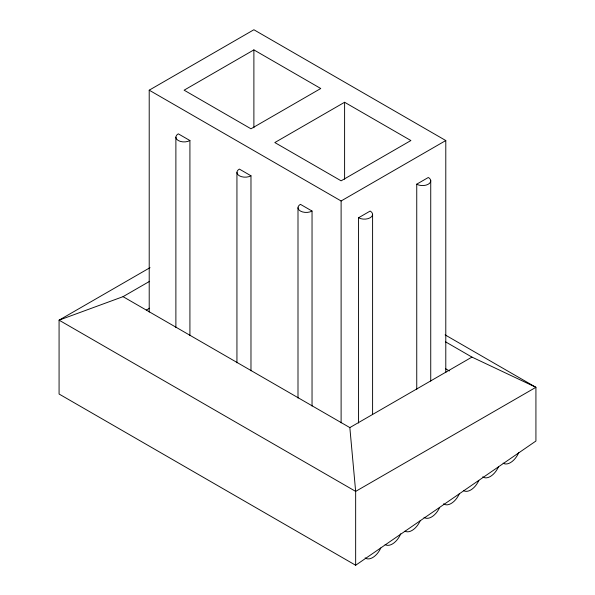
<?xml version="1.0" encoding="UTF-8"?>
<svg xmlns="http://www.w3.org/2000/svg" width="595" height="595" viewBox="0 0 595 595"><rect width="100%" height="100%" fill="white"/><g stroke="black" fill="none" stroke-linecap="round" stroke-linejoin="round"><path stroke-width="0.89" d="M150.022 267.661L59.076 320.162L59.076 394.024L355.654 565.25L535.924 441.029L535.924 387.308L445.097 334.873M149.211 312.063L149.211 90.18L253.887 29.75L445.789 140.539L445.789 372.634M253.887 49.891L184.108 90.18L250.978 128.795L320.757 88.506L253.887 49.891L253.887 127.769M344.602 102.266L274.823 142.555L341.113 180.828L410.892 140.539L344.602 102.266L344.602 179.214M445.417 341.768L471.954 357.097L535.924 387.308L355.654 491.388L59.076 320.162L123.046 296.66L149.561 281.353M146.348 310.069L149.561 308.217M149.211 90.18L341.113 200.976L445.789 140.539M358.562 217.763L370.187 211.047A8.226 4.745 0 0 1 370.187 217.763A8.226 4.745 0 0 1 358.562 217.763L358.562 422.993M416.745 184.167L428.303 177.496L429.367 178.195A8.226 4.745 0 0 1 427.946 184.405A8.226 4.745 0 0 1 417.102 184.398L416.745 184.167L416.745 389.398M123.046 296.66L349.838 427.597L471.954 357.097M189.917 140.539L178.292 133.83A8.226 4.745 0 0 0 178.292 140.539A8.226 4.745 0 0 0 189.917 140.539L189.917 335.558M250.978 175.793L239.346 169.077A8.226 4.745 0 0 0 239.346 175.793A8.226 4.745 0 0 0 250.978 175.793L250.978 370.811M312.04 211.047L300.408 204.33A8.226 4.745 0 0 0 300.408 211.047A8.226 4.745 0 0 0 312.04 211.047L312.04 406.058M445.417 368.632L449.433 370.953M349.838 427.597L355.654 491.388L355.654 565.25M430.735 180.523L430.735 381.112M372.596 214.401L372.596 414.061M341.113 200.976L341.113 422.852M297.998 207.692L297.998 398.062M236.936 172.438L236.936 362.809M175.882 137.185L175.882 327.555M518.758 452.557A13.983 8.07 -60 0 1 503.132 463.148M400.732 533.804A13.983 8.07 -60 0 1 385.121 544.559M380.785 547.995A13.983 8.07 -60 0 1 365.114 557.887M420.115 520.9A13.983 8.07 -60 0 1 405.024 531.179M439.683 507.409A13.983 8.07 -60 0 1 424.019 517.3M459.258 493.924A13.983 8.07 -60 0 1 443.595 503.809M478.834 480.433A13.983 8.07 -60 0 1 463.75 490.719M498.409 466.949A13.983 8.07 -60 0 1 482.746 476.833"/></g></svg>
